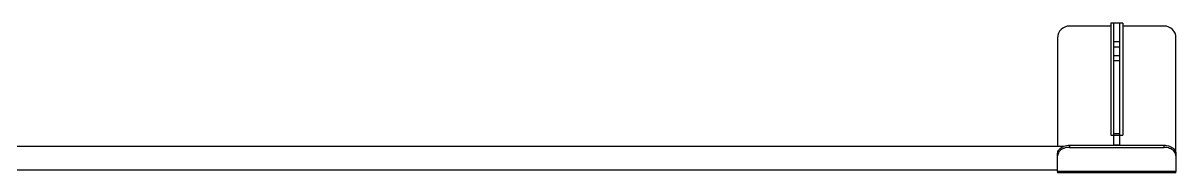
# Model space of a CAD drawing. Header units: inches. Extents: x 0.9 to 37.1, y -8.4 to 11.7.
# Drawn here: x 24.271 to 25.286, y -2.903 to -2.771 of the extents above; entities that cross this region are included whole.
import ezdxf

# ---------------------------------------------------------------- set-up
doc = ezdxf.new("R2010")
doc.units = ezdxf.units.IN
doc.header["$MEASUREMENT"] = 0

msp = doc.modelspace()

# ---------------------------------------------------------------- linework, layer by layer
at = {"color": 7, "linetype": 'Continuous', "lineweight": 25}
for p, q in [((25.2391, -2.7709), (25.2287, -2.7709)), ((25.2287, -2.7709), (25.2287, -2.8698)), ((25.2365, -2.7709), (25.2313, -2.7709)), ((25.2313, -2.7874), (25.2313, -2.7709)), ((25.2365, -2.7874), (25.2365, -2.7709)), ((25.2391, -2.7709), (25.2391, -2.8698)), ((25.2287, -2.7736), (25.1922, -2.7736)), ((25.2756, -2.7736), (25.2391, -2.7736)), ((25.1818, -2.784), (25.1818, -2.8798)), ((25.2365, -2.7874), (25.2313, -2.7874)), ((25.2313, -2.7923), (25.2313, -2.7874)), ((25.2365, -2.7923), (25.2365, -2.7874)), ((25.286, -2.8861), (25.286, -2.784)), ((25.2365, -2.7923), (25.2313, -2.7923)), ((25.2313, -2.7997), (25.2313, -2.7923)), ((25.2365, -2.7997), (25.2313, -2.7997)), ((25.2313, -2.8043), (25.2313, -2.7997)), ((25.2365, -2.7997), (25.2365, -2.7923)), ((25.2365, -2.8043), (25.2365, -2.7997)), ((25.2365, -2.8043), (25.2313, -2.8043)), ((25.2313, -2.8688), (25.2313, -2.8043)), ((25.2365, -2.8688), (25.2365, -2.8043)), ((25.2287, -2.8698), (25.2313, -2.8698)), ((25.2365, -2.8688), (25.2313, -2.8688)), ((25.2313, -2.8702), (25.2313, -2.8688)), ((25.2365, -2.8702), (25.2313, -2.8702)), ((25.2313, -2.8788), (25.2313, -2.8702)), ((25.2365, -2.8702), (25.2365, -2.8688)), ((25.2365, -2.8698), (25.2391, -2.8698)), ((25.2365, -2.8788), (25.2365, -2.8702)), ((25.187, -2.8798), (23.8923, -2.8798)), ((25.1922, -2.8788), (25.1922, -2.8806)), ((25.1922, -2.8788), (25.2756, -2.8788)), ((25.1922, -2.8806), (25.2756, -2.8806)), ((25.2365, -2.8788), (25.2313, -2.8788)), ((25.2756, -2.8806), (25.2756, -2.8788)), ((25.1818, -2.888), (25.1818, -2.8861)), ((25.1818, -2.9018), (25.1818, -2.888)), ((25.286, -2.8861), (25.286, -2.888)), ((25.286, -2.888), (25.286, -2.9018)), ((25.1818, -2.9006), (23.8974, -2.9006)), ((25.286, -2.9018), (25.1818, -2.9018)), ((25.1818, -2.9018), (25.1818, -2.9032)), ((25.286, -2.9032), (25.1818, -2.9032)), ((25.286, -2.9032), (25.286, -2.9018))]:
    msp.add_line(p, q, dxfattribs=at)
at = {"color": 7, "linetype": 'Continuous', "lineweight": 25, "flags": 128}
for points in [[(25.1818, -2.8861), (25.1819, -2.8852), (25.1821, -2.8844), (25.1825, -2.8835), (25.183, -2.8827), (25.1837, -2.882), (25.1844, -2.8813), (25.1853, -2.8806), (25.1863, -2.8801), (25.1874, -2.8796), (25.1885, -2.8792), (25.1897, -2.879), (25.191, -2.8788), (25.1922, -2.8788)], [(25.1922, -2.8806), (25.191, -2.8807), (25.1897, -2.8808), (25.1885, -2.8811), (25.1874, -2.8815), (25.1863, -2.8819), (25.1853, -2.8825), (25.1844, -2.8831), (25.1837, -2.8838), (25.183, -2.8846), (25.1825, -2.8854), (25.1821, -2.8862), (25.1819, -2.8871), (25.1818, -2.888)], [(25.2756, -2.8788), (25.2768, -2.8788), (25.2781, -2.879), (25.2793, -2.8792), (25.2804, -2.8796), (25.2815, -2.8801), (25.2825, -2.8806), (25.2834, -2.8813), (25.2841, -2.882), (25.2848, -2.8827), (25.2853, -2.8835), (25.2857, -2.8844), (25.2859, -2.8852), (25.286, -2.8861)], [(25.286, -2.888), (25.2859, -2.8871), (25.2857, -2.8862), (25.2853, -2.8854), (25.2848, -2.8846), (25.2841, -2.8838), (25.2834, -2.8831), (25.2825, -2.8825), (25.2815, -2.8819), (25.2804, -2.8815), (25.2793, -2.8811), (25.2781, -2.8808), (25.2768, -2.8807), (25.2756, -2.8806)]]:
    msp.add_lwpolyline(points, dxfattribs=at)
at = {"color": 7, "linetype": 'Continuous', "lineweight": 25}
for centre, start, end in [((25.1922, -2.784), 90, 180), ((25.2756, -2.784), 0, 90)]:
    msp.add_arc(centre, 0.0104, start, end, dxfattribs=at)

doc.saveas('drawing.dxf')
